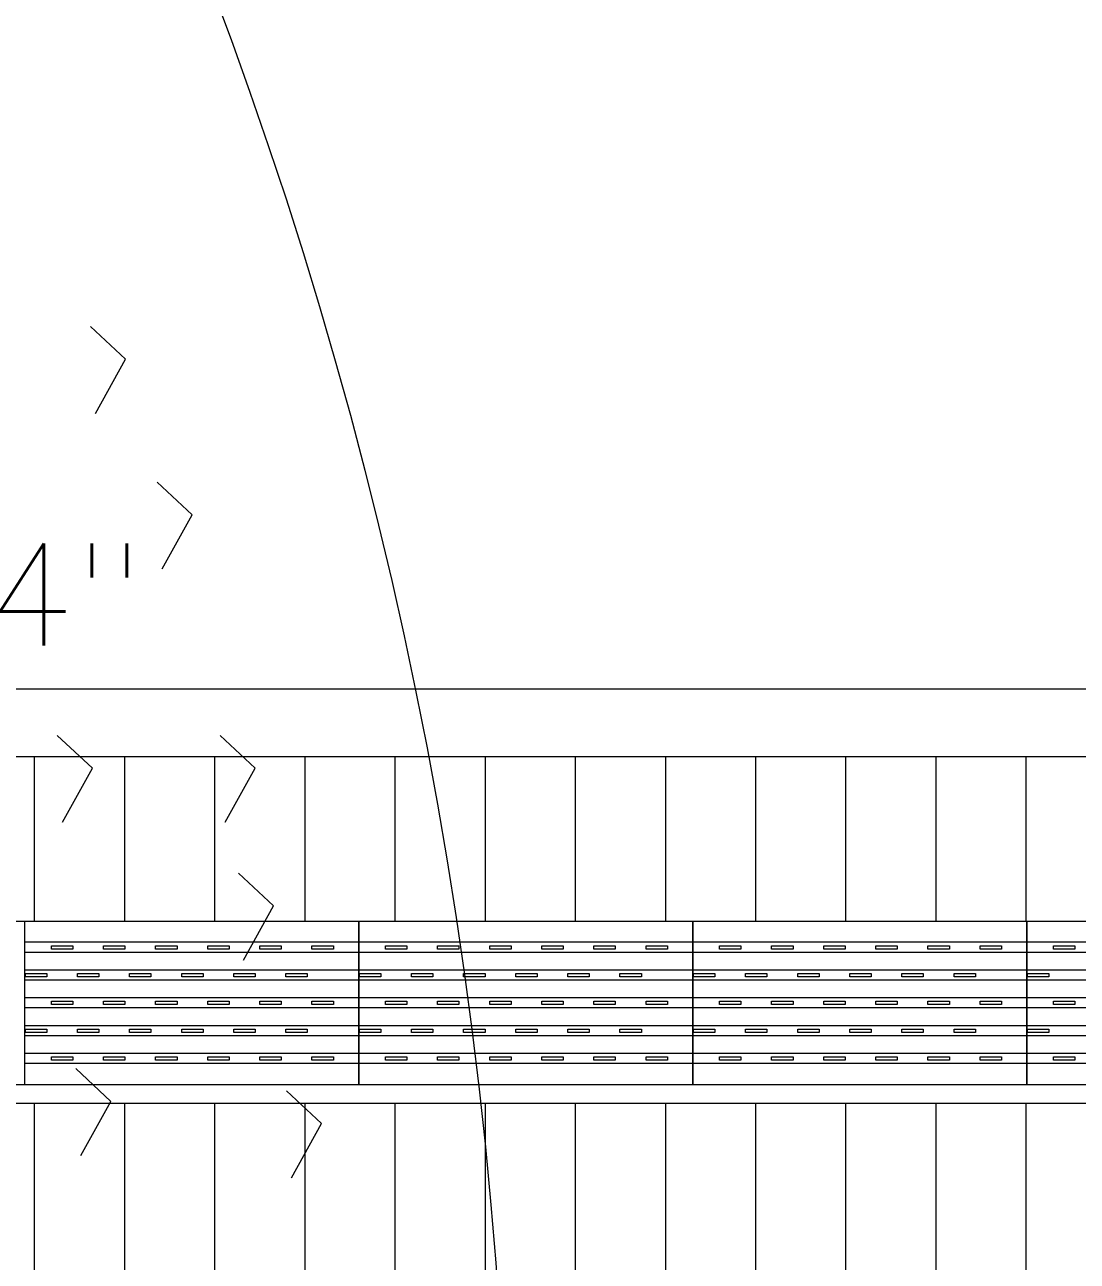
# Model space of a CAD drawing. Header units: inches. Extents: x 437 to 8681, y 26 to 3302.
# Drawn here: x 1616.9 to 1678.9, y 761.1 to 834 of the extents above; entities that cross this region are included whole.
import ezdxf

# ---------------------------------------------------------------- set-up
doc = ezdxf.new("R2010")
doc.units = ezdxf.units.IN
doc.header["$MEASUREMENT"] = 0
doc.layers.add('ARBOLES', color=7, linetype='Continuous', lineweight=13, true_color=0x69d485)
doc.layers.add('DIMENSION', color=1, linetype='Continuous')
doc.layers.add('PLANTA BLANCA', color=7, linetype='Continuous', lineweight=0)
doc.layers.add('TEXTURE', color=8, linetype='Continuous', lineweight=0)
doc.styles.add('ROMANS', font='romans.shx')
doc.dimstyles.new('SMALLER DIM', dxfattribs={"dimscale": 64, "dimtxt": 0.09375, "dimasz": 0.015625, "dimexe": 0.075, "dimexo": 0.02625, "dimgap": 0.0375, "dimtad": 0, "dimtih": 1, "dimtoh": 1, "dimdec": 4, "dimzin": 3, "dimdsep": 46, "dimlunit": 4, "dimtxsty": 'ROMANS', "dimcen": 0.0375, "dimclrd": 256, "dimclre": 256, "dimclrt": 7, "dimadec": 0, "dimazin": 0, "dimtfac": 0.75, "dimtdec": 4, "dimtmove": 0, "dimatfit": 3, "dimfxl": 1, "dimfrac": 1, "dimtolj": 1, "dimtzin": 0, "dimlwd": -1, "dimlwe": -1, "dimarcsym": 1})
pattern_1 = [(270, (-8710.0197, -3326.6847), (5.3125, -9e-16), [])]

# ---------------------------------------------------------------- blocks, each defined once
blk = doc.blocks.new('*D75')
at = {"layer": 'DIMENSION', "transparency": 16777216}
for p, q in [((1587.68, 792.867), (1607.965, 800.422)), ((1607.965, 800.422), (1612.765, 800.422)), ((1587.68, 795.867), (1587.68, 796.867)), ((1587.68, 794.867), (1587.68, 790.867)), ((1587.68, 794.867), (1587.68, 790.867)), ((1589.143, 794.867), (1592.48, 794.867)), ((1589.36, 790.867), (1592.48, 790.867)), ((1587.68, 789.867), (1587.68, 788.867))]:
    blk.add_line(p, q, dxfattribs=at)
for points in [[(1587.513, 795.867), (1587.846, 795.867), (1587.68, 794.867)], [(1587.513, 789.867), (1587.846, 789.867), (1587.68, 790.867)]]:
    blk.add_solid(points, dxfattribs=at)
at = {"layer": 'DIMENSION', "color": 7, "transparency": 16777216, "insert": (1619.308, 800.422), "char_height": 6, "attachment_point": 5, "style": 'ROMANS'}
blk.add_mtext('\\A1;4"', dxfattribs=at)

msp = doc.modelspace()

# ---------------------------------------------------------------- hatches: boundary and pattern name
at = {"layer": 'TEXTURE', "linetype": 'Continuous'}
h = msp.add_hatch(dxfattribs=at)
h.set_pattern_fill('ANSI31', color=9, scale=42.5, angle=225)
h.set_pattern_definition(pattern_1)
h.paths.add_polyline_path([(1445.99449, 781.1818), (1711.67953, 781.1818), (1711.67953, 790.86683), (1445.99449, 790.86683)])
h.paths.add_polyline_path([(1459.67953, 790.86683), (1445.99449, 790.86683), (1445.99449, 1180.55187), (1459.67953, 1180.55187)])
h.paths.add_polyline_path([(1711.67953, 1180.55187), (1725.36457, 1180.55187), (1725.36457, 781.1818), (1711.67953, 781.1818)])
h.paths.add_polyline_path([(1459.67953, 1180.55187), (1711.67953, 1180.55187), (1711.67953, 1166.86683), (1459.67953, 1166.86683)])
h = msp.add_hatch(dxfattribs=at)
h.set_pattern_fill('ANSI31', color=9, scale=42.5, angle=225)
h.set_pattern_definition(pattern_1)
h.paths.add_polyline_path([(1435.237, 770.43187), (1736.14625, 770.43187), (1736.14625, 650.2838), (1435.237, 650.2838)])

# ---------------------------------------------------------------- linework, layer by layer
at = {"layer": 'ARBOLES', "color": 0}
for p, q in [((1622.8485, 814.27781), (1620.78246, 816.20427)), ((1622.8485, 814.27781), (1620.78246, 816.20427)), ((1621.08005, 811.08407), (1622.8485, 814.27781)), ((1621.08005, 811.08407), (1622.8485, 814.27781)), ((1626.77121, 805.11598), (1624.70517, 807.04244)), ((1626.77121, 805.11598), (1624.70517, 807.04244)), ((1625.00275, 801.92224), (1626.77121, 805.11598)), ((1625.00275, 801.92224), (1626.77121, 805.11598)), ((1620.88715, 790.19529), (1618.82111, 792.12174)), ((1620.88715, 790.19529), (1618.82111, 792.12174)), ((1630.47598, 790.19529), (1628.40994, 792.12174)), ((1630.47598, 790.19529), (1628.40994, 792.12174)), ((1619.11869, 787.00154), (1620.88715, 790.19529)), ((1619.11869, 787.00154), (1620.88715, 790.19529)), ((1628.70753, 787.00154), (1630.47598, 790.19529)), ((1628.70753, 787.00154), (1630.47598, 790.19529)), ((1631.56562, 782.08053), (1629.49958, 784.00698)), ((1631.56562, 782.08053), (1629.49958, 784.00698)), ((1629.79717, 778.88678), (1631.56562, 782.08053)), ((1629.79717, 778.88678), (1631.56562, 782.08053)), ((1621.97679, 770.5628), (1619.91075, 772.48925)), ((1621.97679, 770.5628), (1619.91075, 772.48925)), ((1634.39869, 769.25397), (1632.33265, 771.18042)), ((1634.39869, 769.25397), (1632.33265, 771.18042)), ((1620.20833, 767.36905), (1621.97679, 770.5628)), ((1620.20833, 767.36905), (1621.97679, 770.5628)), ((1632.63023, 766.06022), (1634.39869, 769.25397)), ((1632.63023, 766.06022), (1634.39869, 769.25397))]:
    msp.add_line(p, q, dxfattribs=at)
msp.add_circle((1375.44128, 740.27276), 270, dxfattribs=at)
at = {"layer": 'PLANTA BLANCA', "lineweight": 0}
for p, q in [((1463.67953, 794.86683), (1707.67953, 794.86683)), ((1459.67953, 790.86683), (1711.67953, 790.86683)), ((1445.99449, 781.1818), (1725.36457, 781.1818)), ((1616.9, 779.92983), (1616.9, 781.1818)), ((1616.9, 781.1818), (1636.58504, 781.1818)), ((1636.58504, 779.92983), (1636.58504, 781.1818)), ((1636.58504, 781.1818), (1656.27008, 781.1818)), ((1636.58504, 781.1818), (1636.58504, 779.92983)), ((1656.27008, 779.92983), (1656.27008, 781.1818)), ((1656.27008, 781.1818), (1675.95512, 781.1818)), ((1656.27008, 781.1818), (1656.27008, 779.92983)), ((1675.95512, 779.92983), (1675.95512, 781.1818)), ((1675.95512, 781.1818), (1695.64016, 781.1818)), ((1675.95512, 781.1818), (1675.95512, 779.92983)), ((1616.9, 779.33928), (1616.9, 779.92983)), ((1636.58504, 779.92983), (1616.9, 779.92983)), ((1616.9, 778.29203), (1616.9, 779.33928)), ((1636.58504, 779.33928), (1616.9, 779.33928)), ((1618.4748, 779.53613), (1618.4748, 779.73298)), ((1618.4748, 779.73298), (1619.73465, 779.73298)), ((1619.73465, 779.53613), (1618.4748, 779.53613)), ((1619.73465, 779.73298), (1619.73465, 779.53613)), ((1621.54567, 779.53613), (1621.54567, 779.73298)), ((1621.54567, 779.73298), (1622.80551, 779.73298)), ((1622.80551, 779.53613), (1621.54567, 779.53613)), ((1622.80551, 779.73298), (1622.80551, 779.53613)), ((1624.61654, 779.53613), (1624.61654, 779.73298)), ((1624.61654, 779.73298), (1625.87638, 779.73298)), ((1625.87638, 779.53613), (1624.61654, 779.53613)), ((1625.87638, 779.73298), (1625.87638, 779.53613)), ((1627.6874, 779.53613), (1627.6874, 779.73298)), ((1627.6874, 779.73298), (1628.94725, 779.73298)), ((1628.94725, 779.53613), (1627.6874, 779.53613)), ((1628.94725, 779.73298), (1628.94725, 779.53613)), ((1630.75827, 779.53613), (1630.75827, 779.73298)), ((1630.75827, 779.73298), (1632.01811, 779.73298)), ((1632.01811, 779.53613), (1630.75827, 779.53613)), ((1632.01811, 779.73298), (1632.01811, 779.53613)), ((1633.82913, 779.53613), (1633.82913, 779.73298)), ((1633.82913, 779.73298), (1635.08898, 779.73298)), ((1635.08898, 779.53613), (1633.82913, 779.53613)), ((1635.08898, 779.73298), (1635.08898, 779.53613)), ((1636.58504, 779.33928), (1636.58504, 779.92983)), ((1656.27008, 779.92983), (1636.58504, 779.92983)), ((1636.58504, 779.92983), (1636.58504, 779.33928)), ((1636.58504, 778.29203), (1636.58504, 779.33928)), ((1656.27008, 779.33928), (1636.58504, 779.33928)), ((1636.58504, 779.33928), (1636.58504, 778.29203)), ((1638.15984, 779.53613), (1638.15984, 779.73298)), ((1638.15984, 779.73298), (1639.41969, 779.73298)), ((1639.41969, 779.53613), (1638.15984, 779.53613)), ((1639.41969, 779.73298), (1639.41969, 779.53613)), ((1641.23071, 779.53613), (1641.23071, 779.73298)), ((1641.23071, 779.73298), (1642.49055, 779.73298)), ((1642.49055, 779.53613), (1641.23071, 779.53613)), ((1642.49055, 779.73298), (1642.49055, 779.53613)), ((1644.30158, 779.53613), (1644.30158, 779.73298)), ((1644.30158, 779.73298), (1645.56142, 779.73298)), ((1645.56142, 779.53613), (1644.30158, 779.53613)), ((1645.56142, 779.73298), (1645.56142, 779.53613)), ((1647.37244, 779.53613), (1647.37244, 779.73298)), ((1647.37244, 779.73298), (1648.63228, 779.73298)), ((1648.63228, 779.53613), (1647.37244, 779.53613)), ((1648.63228, 779.73298), (1648.63228, 779.53613)), ((1650.44331, 779.53613), (1650.44331, 779.73298)), ((1650.44331, 779.73298), (1651.70315, 779.73298)), ((1651.70315, 779.53613), (1650.44331, 779.53613)), ((1651.70315, 779.73298), (1651.70315, 779.53613)), ((1653.51417, 779.53613), (1653.51417, 779.73298)), ((1653.51417, 779.73298), (1654.77402, 779.73298)), ((1654.77402, 779.53613), (1653.51417, 779.53613)), ((1654.77402, 779.73298), (1654.77402, 779.53613)), ((1656.27008, 779.33928), (1656.27008, 779.92983)), ((1675.95512, 779.92983), (1656.27008, 779.92983)), ((1656.27008, 779.92983), (1656.27008, 779.33928)), ((1656.27008, 778.29203), (1656.27008, 779.33928)), ((1675.95512, 779.33928), (1656.27008, 779.33928)), ((1656.27008, 779.33928), (1656.27008, 778.29203)), ((1657.84488, 779.53613), (1657.84488, 779.73298)), ((1657.84488, 779.73298), (1659.10473, 779.73298)), ((1659.10473, 779.53613), (1657.84488, 779.53613)), ((1659.10473, 779.73298), (1659.10473, 779.53613)), ((1660.91575, 779.53613), (1660.91575, 779.73298)), ((1660.91575, 779.73298), (1662.17559, 779.73298)), ((1662.17559, 779.53613), (1660.91575, 779.53613)), ((1662.17559, 779.73298), (1662.17559, 779.53613)), ((1663.98662, 779.53613), (1663.98662, 779.73298)), ((1663.98662, 779.73298), (1665.24646, 779.73298)), ((1665.24646, 779.53613), (1663.98662, 779.53613)), ((1665.24646, 779.73298), (1665.24646, 779.53613)), ((1667.05748, 779.53613), (1667.05748, 779.73298)), ((1667.05748, 779.73298), (1668.31732, 779.73298)), ((1668.31732, 779.53613), (1667.05748, 779.53613)), ((1668.31732, 779.73298), (1668.31732, 779.53613)), ((1670.12835, 779.53613), (1670.12835, 779.73298)), ((1670.12835, 779.73298), (1671.38819, 779.73298)), ((1671.38819, 779.53613), (1670.12835, 779.53613)), ((1671.38819, 779.73298), (1671.38819, 779.53613)), ((1673.19921, 779.53613), (1673.19921, 779.73298)), ((1673.19921, 779.73298), (1674.45906, 779.73298)), ((1674.45906, 779.53613), (1673.19921, 779.53613)), ((1674.45906, 779.73298), (1674.45906, 779.53613)), ((1675.95512, 779.33928), (1675.95512, 779.92983)), ((1695.64016, 779.92983), (1675.95512, 779.92983)), ((1675.95512, 779.92983), (1675.95512, 779.33928)), ((1675.95512, 778.29203), (1675.95512, 779.33928)), ((1695.64016, 779.33928), (1675.95512, 779.33928)), ((1675.95512, 779.33928), (1675.95512, 778.29203)), ((1677.52992, 779.53613), (1677.52992, 779.73298)), ((1677.52992, 779.73298), (1678.78976, 779.73298)), ((1678.78976, 779.53613), (1677.52992, 779.53613)), ((1678.78976, 779.73298), (1678.78976, 779.53613)), ((1616.9, 777.70148), (1616.9, 778.29203)), ((1636.58504, 778.29203), (1616.9, 778.29203)), ((1616.93937, 777.89833), (1616.93937, 778.09518)), ((1616.93937, 778.09518), (1618.19921, 778.09518)), ((1618.19921, 777.89833), (1616.93937, 777.89833)), ((1618.19921, 778.09518), (1618.19921, 777.89833)), ((1620.01024, 777.89833), (1620.01024, 778.09518)), ((1620.01024, 778.09518), (1621.27008, 778.09518)), ((1621.27008, 777.89833), (1620.01024, 777.89833)), ((1621.27008, 778.09518), (1621.27008, 777.89833)), ((1623.0811, 777.89833), (1623.0811, 778.09518)), ((1623.0811, 778.09518), (1624.34095, 778.09518)), ((1624.34095, 777.89833), (1623.0811, 777.89833)), ((1624.34095, 778.09518), (1624.34095, 777.89833)), ((1626.15197, 777.89833), (1626.15197, 778.09518)), ((1626.15197, 778.09518), (1627.41181, 778.09518)), ((1627.41181, 777.89833), (1626.15197, 777.89833)), ((1627.41181, 778.09518), (1627.41181, 777.89833)), ((1629.22284, 777.89833), (1629.22284, 778.09518)), ((1629.22284, 778.09518), (1630.48268, 778.09518)), ((1630.48268, 777.89833), (1629.22284, 777.89833)), ((1630.48268, 778.09518), (1630.48268, 777.89833)), ((1632.2937, 777.89833), (1632.2937, 778.09518)), ((1632.2937, 778.09518), (1633.55354, 778.09518)), ((1633.55354, 777.89833), (1632.2937, 777.89833)), ((1633.55354, 778.09518), (1633.55354, 777.89833)), ((1636.58504, 777.70148), (1636.58504, 778.29203)), ((1656.27008, 778.29203), (1636.58504, 778.29203)), ((1636.58504, 778.29203), (1636.58504, 777.70148)), ((1636.62441, 777.89833), (1636.62441, 778.09518)), ((1636.62441, 778.09518), (1637.88425, 778.09518)), ((1637.88425, 777.89833), (1636.62441, 777.89833)), ((1637.88425, 778.09518), (1637.88425, 777.89833)), ((1639.69528, 777.89833), (1639.69528, 778.09518)), ((1639.69528, 778.09518), (1640.95512, 778.09518)), ((1640.95512, 777.89833), (1639.69528, 777.89833)), ((1640.95512, 778.09518), (1640.95512, 777.89833)), ((1642.76614, 777.89833), (1642.76614, 778.09518)), ((1642.76614, 778.09518), (1644.02599, 778.09518)), ((1644.02599, 777.89833), (1642.76614, 777.89833)), ((1644.02599, 778.09518), (1644.02599, 777.89833)), ((1645.83701, 777.89833), (1645.83701, 778.09518)), ((1645.83701, 778.09518), (1647.09685, 778.09518)), ((1647.09685, 777.89833), (1645.83701, 777.89833)), ((1647.09685, 778.09518), (1647.09685, 777.89833)), ((1648.90788, 777.89833), (1648.90788, 778.09518)), ((1648.90788, 778.09518), (1650.16772, 778.09518)), ((1650.16772, 777.89833), (1648.90788, 777.89833)), ((1650.16772, 778.09518), (1650.16772, 777.89833)), ((1651.97874, 777.89833), (1651.97874, 778.09518)), ((1651.97874, 778.09518), (1653.23858, 778.09518)), ((1653.23858, 777.89833), (1651.97874, 777.89833)), ((1653.23858, 778.09518), (1653.23858, 777.89833)), ((1656.27008, 777.70148), (1656.27008, 778.29203)), ((1675.95512, 778.29203), (1656.27008, 778.29203)), ((1656.27008, 778.29203), (1656.27008, 777.70148)), ((1656.30945, 777.89833), (1656.30945, 778.09518)), ((1656.30945, 778.09518), (1657.56929, 778.09518)), ((1657.56929, 777.89833), (1656.30945, 777.89833)), ((1657.56929, 778.09518), (1657.56929, 777.89833)), ((1659.38032, 777.89833), (1659.38032, 778.09518)), ((1659.38032, 778.09518), (1660.64016, 778.09518)), ((1660.64016, 777.89833), (1659.38032, 777.89833)), ((1660.64016, 778.09518), (1660.64016, 777.89833)), ((1662.45118, 777.89833), (1662.45118, 778.09518)), ((1662.45118, 778.09518), (1663.71102, 778.09518)), ((1663.71102, 777.89833), (1662.45118, 777.89833)), ((1663.71102, 778.09518), (1663.71102, 777.89833)), ((1665.52205, 777.89833), (1665.52205, 778.09518)), ((1665.52205, 778.09518), (1666.78189, 778.09518)), ((1666.78189, 777.89833), (1665.52205, 777.89833)), ((1666.78189, 778.09518), (1666.78189, 777.89833)), ((1668.59291, 777.89833), (1668.59291, 778.09518)), ((1668.59291, 778.09518), (1669.85276, 778.09518)), ((1669.85276, 777.89833), (1668.59291, 777.89833)), ((1669.85276, 778.09518), (1669.85276, 777.89833)), ((1671.66378, 777.89833), (1671.66378, 778.09518)), ((1671.66378, 778.09518), (1672.92362, 778.09518)), ((1672.92362, 777.89833), (1671.66378, 777.89833)), ((1672.92362, 778.09518), (1672.92362, 777.89833)), ((1675.95512, 777.70148), (1675.95512, 778.29203)), ((1695.64016, 778.29203), (1675.95512, 778.29203)), ((1675.95512, 778.29203), (1675.95512, 777.70148)), ((1675.99449, 777.89833), (1675.99449, 778.09518)), ((1675.99449, 778.09518), (1677.25433, 778.09518)), ((1677.25433, 777.89833), (1675.99449, 777.89833)), ((1677.25433, 778.09518), (1677.25433, 777.89833)), ((1616.9, 776.65424), (1616.9, 777.70148)), ((1636.58504, 777.70148), (1616.9, 777.70148)), ((1636.58504, 776.65424), (1636.58504, 777.70148)), ((1656.27008, 777.70148), (1636.58504, 777.70148)), ((1636.58504, 777.70148), (1636.58504, 776.65424)), ((1656.27008, 776.65424), (1656.27008, 777.70148)), ((1675.95512, 777.70148), (1656.27008, 777.70148)), ((1656.27008, 777.70148), (1656.27008, 776.65424)), ((1675.95512, 776.65424), (1675.95512, 777.70148)), ((1695.64016, 777.70148), (1675.95512, 777.70148)), ((1675.95512, 777.70148), (1675.95512, 776.65424)), ((1616.9, 776.06369), (1616.9, 776.65424)), ((1636.58504, 776.65424), (1616.9, 776.65424)), ((1618.4748, 776.26054), (1618.4748, 776.45739)), ((1618.4748, 776.45739), (1619.73465, 776.45739)), ((1619.73465, 776.45739), (1619.73465, 776.26054)), ((1621.54567, 776.26054), (1621.54567, 776.45739)), ((1621.54567, 776.45739), (1622.80551, 776.45739)), ((1622.80551, 776.45739), (1622.80551, 776.26054)), ((1624.61654, 776.26054), (1624.61654, 776.45739)), ((1624.61654, 776.45739), (1625.87638, 776.45739)), ((1625.87638, 776.45739), (1625.87638, 776.26054)), ((1627.6874, 776.26054), (1627.6874, 776.45739)), ((1627.6874, 776.45739), (1628.94725, 776.45739)), ((1628.94725, 776.45739), (1628.94725, 776.26054)), ((1630.75827, 776.26054), (1630.75827, 776.45739)), ((1630.75827, 776.45739), (1632.01811, 776.45739)), ((1632.01811, 776.45739), (1632.01811, 776.26054)), ((1633.82913, 776.26054), (1633.82913, 776.45739)), ((1633.82913, 776.45739), (1635.08898, 776.45739)), ((1635.08898, 776.45739), (1635.08898, 776.26054)), ((1636.58504, 776.06369), (1636.58504, 776.65424)), ((1656.27008, 776.65424), (1636.58504, 776.65424)), ((1636.58504, 776.65424), (1636.58504, 776.06369)), ((1638.15984, 776.26054), (1638.15984, 776.45739)), ((1638.15984, 776.45739), (1639.41969, 776.45739)), ((1639.41969, 776.45739), (1639.41969, 776.26054)), ((1641.23071, 776.26054), (1641.23071, 776.45739)), ((1641.23071, 776.45739), (1642.49055, 776.45739)), ((1642.49055, 776.45739), (1642.49055, 776.26054)), ((1644.30158, 776.26054), (1644.30158, 776.45739)), ((1644.30158, 776.45739), (1645.56142, 776.45739)), ((1645.56142, 776.45739), (1645.56142, 776.26054)), ((1647.37244, 776.26054), (1647.37244, 776.45739)), ((1647.37244, 776.45739), (1648.63228, 776.45739)), ((1648.63228, 776.45739), (1648.63228, 776.26054)), ((1650.44331, 776.26054), (1650.44331, 776.45739)), ((1650.44331, 776.45739), (1651.70315, 776.45739)), ((1651.70315, 776.45739), (1651.70315, 776.26054)), ((1653.51417, 776.26054), (1653.51417, 776.45739)), ((1653.51417, 776.45739), (1654.77402, 776.45739)), ((1654.77402, 776.45739), (1654.77402, 776.26054)), ((1656.27008, 776.06369), (1656.27008, 776.65424)), ((1675.95512, 776.65424), (1656.27008, 776.65424)), ((1656.27008, 776.65424), (1656.27008, 776.06369)), ((1657.84488, 776.26054), (1657.84488, 776.45739)), ((1657.84488, 776.45739), (1659.10473, 776.45739)), ((1659.10473, 776.45739), (1659.10473, 776.26054)), ((1660.91575, 776.26054), (1660.91575, 776.45739)), ((1660.91575, 776.45739), (1662.17559, 776.45739)), ((1662.17559, 776.45739), (1662.17559, 776.26054)), ((1663.98662, 776.26054), (1663.98662, 776.45739)), ((1663.98662, 776.45739), (1665.24646, 776.45739)), ((1665.24646, 776.45739), (1665.24646, 776.26054)), ((1667.05748, 776.26054), (1667.05748, 776.45739)), ((1667.05748, 776.45739), (1668.31732, 776.45739)), ((1668.31732, 776.45739), (1668.31732, 776.26054)), ((1670.12835, 776.26054), (1670.12835, 776.45739)), ((1670.12835, 776.45739), (1671.38819, 776.45739)), ((1671.38819, 776.45739), (1671.38819, 776.26054)), ((1673.19921, 776.26054), (1673.19921, 776.45739)), ((1673.19921, 776.45739), (1674.45906, 776.45739)), ((1674.45906, 776.45739), (1674.45906, 776.26054)), ((1675.95512, 776.06369), (1675.95512, 776.65424)), ((1695.64016, 776.65424), (1675.95512, 776.65424)), ((1675.95512, 776.65424), (1675.95512, 776.06369)), ((1677.52992, 776.26054), (1677.52992, 776.45739)), ((1677.52992, 776.45739), (1678.78976, 776.45739)), ((1678.78976, 776.45739), (1678.78976, 776.26054)), ((1616.9, 775.01644), (1616.9, 776.06369)), ((1636.58504, 776.06369), (1616.9, 776.06369)), ((1619.73465, 776.26054), (1618.4748, 776.26054)), ((1622.80551, 776.26054), (1621.54567, 776.26054)), ((1625.87638, 776.26054), (1624.61654, 776.26054)), ((1628.94725, 776.26054), (1627.6874, 776.26054)), ((1632.01811, 776.26054), (1630.75827, 776.26054)), ((1635.08898, 776.26054), (1633.82913, 776.26054)), ((1636.58504, 775.01644), (1636.58504, 776.06369)), ((1656.27008, 776.06369), (1636.58504, 776.06369)), ((1636.58504, 776.06369), (1636.58504, 775.01644)), ((1639.41969, 776.26054), (1638.15984, 776.26054)), ((1642.49055, 776.26054), (1641.23071, 776.26054)), ((1645.56142, 776.26054), (1644.30158, 776.26054)), ((1648.63228, 776.26054), (1647.37244, 776.26054)), ((1651.70315, 776.26054), (1650.44331, 776.26054)), ((1654.77402, 776.26054), (1653.51417, 776.26054)), ((1656.27008, 775.01644), (1656.27008, 776.06369)), ((1675.95512, 776.06369), (1656.27008, 776.06369)), ((1656.27008, 776.06369), (1656.27008, 775.01644)), ((1659.10473, 776.26054), (1657.84488, 776.26054)), ((1662.17559, 776.26054), (1660.91575, 776.26054)), ((1665.24646, 776.26054), (1663.98662, 776.26054)), ((1668.31732, 776.26054), (1667.05748, 776.26054)), ((1671.38819, 776.26054), (1670.12835, 776.26054)), ((1674.45906, 776.26054), (1673.19921, 776.26054)), ((1675.95512, 775.01644), (1675.95512, 776.06369)), ((1695.64016, 776.06369), (1675.95512, 776.06369)), ((1675.95512, 776.06369), (1675.95512, 775.01644)), ((1678.78976, 776.26054), (1677.52992, 776.26054)), ((1616.9, 774.42589), (1616.9, 775.01644)), ((1636.58504, 775.01644), (1616.9, 775.01644)), ((1636.58504, 774.42589), (1636.58504, 775.01644)), ((1656.27008, 775.01644), (1636.58504, 775.01644)), ((1636.58504, 775.01644), (1636.58504, 774.42589)), ((1656.27008, 774.42589), (1656.27008, 775.01644)), ((1675.95512, 775.01644), (1656.27008, 775.01644)), ((1656.27008, 775.01644), (1656.27008, 774.42589)), ((1675.95512, 774.42589), (1675.95512, 775.01644)), ((1695.64016, 775.01644), (1675.95512, 775.01644)), ((1675.95512, 775.01644), (1675.95512, 774.42589)), ((1616.9, 773.37865), (1616.9, 774.42589)), ((1636.58504, 774.42589), (1616.9, 774.42589)), ((1616.93937, 774.62274), (1616.93937, 774.81959)), ((1616.93937, 774.81959), (1618.19921, 774.81959)), ((1618.19921, 774.62274), (1616.93937, 774.62274)), ((1618.19921, 774.81959), (1618.19921, 774.62274)), ((1620.01024, 774.62274), (1620.01024, 774.81959)), ((1620.01024, 774.81959), (1621.27008, 774.81959)), ((1621.27008, 774.62274), (1620.01024, 774.62274)), ((1621.27008, 774.81959), (1621.27008, 774.62274)), ((1623.0811, 774.62274), (1623.0811, 774.81959)), ((1623.0811, 774.81959), (1624.34095, 774.81959)), ((1624.34095, 774.62274), (1623.0811, 774.62274)), ((1624.34095, 774.81959), (1624.34095, 774.62274)), ((1626.15197, 774.62274), (1626.15197, 774.81959)), ((1626.15197, 774.81959), (1627.41181, 774.81959)), ((1627.41181, 774.62274), (1626.15197, 774.62274)), ((1627.41181, 774.81959), (1627.41181, 774.62274)), ((1629.22284, 774.62274), (1629.22284, 774.81959)), ((1629.22284, 774.81959), (1630.48268, 774.81959)), ((1630.48268, 774.62274), (1629.22284, 774.62274)), ((1630.48268, 774.81959), (1630.48268, 774.62274)), ((1632.2937, 774.62274), (1632.2937, 774.81959)), ((1632.2937, 774.81959), (1633.55354, 774.81959)), ((1633.55354, 774.62274), (1632.2937, 774.62274)), ((1633.55354, 774.81959), (1633.55354, 774.62274)), ((1636.58504, 773.37865), (1636.58504, 774.42589)), ((1656.27008, 774.42589), (1636.58504, 774.42589)), ((1636.58504, 774.42589), (1636.58504, 773.37865)), ((1636.62441, 774.62274), (1636.62441, 774.81959)), ((1636.62441, 774.81959), (1637.88425, 774.81959)), ((1637.88425, 774.62274), (1636.62441, 774.62274)), ((1637.88425, 774.81959), (1637.88425, 774.62274)), ((1639.69528, 774.62274), (1639.69528, 774.81959)), ((1639.69528, 774.81959), (1640.95512, 774.81959)), ((1640.95512, 774.62274), (1639.69528, 774.62274)), ((1640.95512, 774.81959), (1640.95512, 774.62274)), ((1642.76614, 774.62274), (1642.76614, 774.81959)), ((1642.76614, 774.81959), (1644.02599, 774.81959)), ((1644.02599, 774.62274), (1642.76614, 774.62274)), ((1644.02599, 774.81959), (1644.02599, 774.62274)), ((1645.83701, 774.62274), (1645.83701, 774.81959)), ((1645.83701, 774.81959), (1647.09685, 774.81959)), ((1647.09685, 774.62274), (1645.83701, 774.62274)), ((1647.09685, 774.81959), (1647.09685, 774.62274)), ((1648.90788, 774.62274), (1648.90788, 774.81959)), ((1648.90788, 774.81959), (1650.16772, 774.81959)), ((1650.16772, 774.62274), (1648.90788, 774.62274)), ((1650.16772, 774.81959), (1650.16772, 774.62274)), ((1651.97874, 774.62274), (1651.97874, 774.81959)), ((1651.97874, 774.81959), (1653.23858, 774.81959)), ((1653.23858, 774.62274), (1651.97874, 774.62274)), ((1653.23858, 774.81959), (1653.23858, 774.62274)), ((1656.27008, 773.37865), (1656.27008, 774.42589)), ((1675.95512, 774.42589), (1656.27008, 774.42589)), ((1656.27008, 774.42589), (1656.27008, 773.37865)), ((1656.30945, 774.62274), (1656.30945, 774.81959)), ((1656.30945, 774.81959), (1657.56929, 774.81959)), ((1657.56929, 774.62274), (1656.30945, 774.62274)), ((1657.56929, 774.81959), (1657.56929, 774.62274)), ((1659.38032, 774.62274), (1659.38032, 774.81959)), ((1659.38032, 774.81959), (1660.64016, 774.81959)), ((1660.64016, 774.62274), (1659.38032, 774.62274)), ((1660.64016, 774.81959), (1660.64016, 774.62274)), ((1662.45118, 774.62274), (1662.45118, 774.81959)), ((1662.45118, 774.81959), (1663.71102, 774.81959)), ((1663.71102, 774.62274), (1662.45118, 774.62274)), ((1663.71102, 774.81959), (1663.71102, 774.62274)), ((1665.52205, 774.62274), (1665.52205, 774.81959)), ((1665.52205, 774.81959), (1666.78189, 774.81959)), ((1666.78189, 774.62274), (1665.52205, 774.62274)), ((1666.78189, 774.81959), (1666.78189, 774.62274)), ((1668.59291, 774.62274), (1668.59291, 774.81959)), ((1668.59291, 774.81959), (1669.85276, 774.81959)), ((1669.85276, 774.62274), (1668.59291, 774.62274)), ((1669.85276, 774.81959), (1669.85276, 774.62274)), ((1671.66378, 774.62274), (1671.66378, 774.81959)), ((1671.66378, 774.81959), (1672.92362, 774.81959)), ((1672.92362, 774.62274), (1671.66378, 774.62274)), ((1672.92362, 774.81959), (1672.92362, 774.62274)), ((1675.95512, 773.37865), (1675.95512, 774.42589)), ((1695.64016, 774.42589), (1675.95512, 774.42589)), ((1675.95512, 774.42589), (1675.95512, 773.37865)), ((1675.99449, 774.62274), (1675.99449, 774.81959)), ((1675.99449, 774.81959), (1677.25433, 774.81959)), ((1677.25433, 774.62274), (1675.99449, 774.62274)), ((1677.25433, 774.81959), (1677.25433, 774.62274)), ((1616.9, 772.78809), (1616.9, 773.37865)), ((1636.58504, 773.37865), (1616.9, 773.37865)), ((1616.9, 771.53613), (1616.9, 772.78809)), ((1636.58504, 772.78809), (1616.9, 772.78809)), ((1618.4748, 772.98494), (1618.4748, 773.1818)), ((1618.4748, 773.1818), (1619.73465, 773.1818)), ((1619.73465, 772.98494), (1618.4748, 772.98494)), ((1619.73465, 773.1818), (1619.73465, 772.98494)), ((1621.54567, 772.98494), (1621.54567, 773.1818)), ((1621.54567, 773.1818), (1622.80551, 773.1818)), ((1622.80551, 772.98494), (1621.54567, 772.98494)), ((1622.80551, 773.1818), (1622.80551, 772.98494)), ((1624.61654, 772.98494), (1624.61654, 773.1818)), ((1624.61654, 773.1818), (1625.87638, 773.1818)), ((1625.87638, 772.98494), (1624.61654, 772.98494)), ((1625.87638, 773.1818), (1625.87638, 772.98494)), ((1627.6874, 772.98494), (1627.6874, 773.1818)), ((1627.6874, 773.1818), (1628.94725, 773.1818)), ((1628.94725, 772.98494), (1627.6874, 772.98494)), ((1628.94725, 773.1818), (1628.94725, 772.98494)), ((1630.75827, 772.98494), (1630.75827, 773.1818)), ((1630.75827, 773.1818), (1632.01811, 773.1818)), ((1632.01811, 772.98494), (1630.75827, 772.98494)), ((1632.01811, 773.1818), (1632.01811, 772.98494)), ((1633.82913, 772.98494), (1633.82913, 773.1818)), ((1633.82913, 773.1818), (1635.08898, 773.1818)), ((1635.08898, 772.98494), (1633.82913, 772.98494)), ((1635.08898, 773.1818), (1635.08898, 772.98494)), ((1636.58504, 772.78809), (1636.58504, 773.37865)), ((1656.27008, 773.37865), (1636.58504, 773.37865)), ((1636.58504, 773.37865), (1636.58504, 772.78809)), ((1636.58504, 771.53613), (1636.58504, 772.78809)), ((1656.27008, 772.78809), (1636.58504, 772.78809)), ((1636.58504, 772.78809), (1636.58504, 771.53613)), ((1638.15984, 772.98494), (1638.15984, 773.1818)), ((1638.15984, 773.1818), (1639.41969, 773.1818)), ((1639.41969, 772.98494), (1638.15984, 772.98494)), ((1639.41969, 773.1818), (1639.41969, 772.98494)), ((1641.23071, 772.98494), (1641.23071, 773.1818)), ((1641.23071, 773.1818), (1642.49055, 773.1818)), ((1642.49055, 772.98494), (1641.23071, 772.98494)), ((1642.49055, 773.1818), (1642.49055, 772.98494)), ((1644.30158, 772.98494), (1644.30158, 773.1818)), ((1644.30158, 773.1818), (1645.56142, 773.1818)), ((1645.56142, 772.98494), (1644.30158, 772.98494)), ((1645.56142, 773.1818), (1645.56142, 772.98494)), ((1647.37244, 772.98494), (1647.37244, 773.1818)), ((1647.37244, 773.1818), (1648.63228, 773.1818)), ((1648.63228, 772.98494), (1647.37244, 772.98494)), ((1648.63228, 773.1818), (1648.63228, 772.98494)), ((1650.44331, 772.98494), (1650.44331, 773.1818)), ((1650.44331, 773.1818), (1651.70315, 773.1818)), ((1651.70315, 772.98494), (1650.44331, 772.98494)), ((1651.70315, 773.1818), (1651.70315, 772.98494)), ((1653.51417, 772.98494), (1653.51417, 773.1818)), ((1653.51417, 773.1818), (1654.77402, 773.1818)), ((1654.77402, 772.98494), (1653.51417, 772.98494)), ((1654.77402, 773.1818), (1654.77402, 772.98494)), ((1656.27008, 772.78809), (1656.27008, 773.37865)), ((1675.95512, 773.37865), (1656.27008, 773.37865)), ((1656.27008, 773.37865), (1656.27008, 772.78809)), ((1656.27008, 771.53613), (1656.27008, 772.78809)), ((1675.95512, 772.78809), (1656.27008, 772.78809)), ((1656.27008, 772.78809), (1656.27008, 771.53613)), ((1657.84488, 772.98494), (1657.84488, 773.1818)), ((1657.84488, 773.1818), (1659.10473, 773.1818)), ((1659.10473, 772.98494), (1657.84488, 772.98494)), ((1659.10473, 773.1818), (1659.10473, 772.98494)), ((1660.91575, 772.98494), (1660.91575, 773.1818)), ((1660.91575, 773.1818), (1662.17559, 773.1818)), ((1662.17559, 772.98494), (1660.91575, 772.98494)), ((1662.17559, 773.1818), (1662.17559, 772.98494)), ((1663.98662, 772.98494), (1663.98662, 773.1818)), ((1663.98662, 773.1818), (1665.24646, 773.1818)), ((1665.24646, 772.98494), (1663.98662, 772.98494)), ((1665.24646, 773.1818), (1665.24646, 772.98494)), ((1667.05748, 772.98494), (1667.05748, 773.1818)), ((1667.05748, 773.1818), (1668.31732, 773.1818)), ((1668.31732, 772.98494), (1667.05748, 772.98494)), ((1668.31732, 773.1818), (1668.31732, 772.98494)), ((1670.12835, 772.98494), (1670.12835, 773.1818)), ((1670.12835, 773.1818), (1671.38819, 773.1818)), ((1671.38819, 772.98494), (1670.12835, 772.98494)), ((1671.38819, 773.1818), (1671.38819, 772.98494)), ((1673.19921, 772.98494), (1673.19921, 773.1818)), ((1673.19921, 773.1818), (1674.45906, 773.1818)), ((1674.45906, 772.98494), (1673.19921, 772.98494)), ((1674.45906, 773.1818), (1674.45906, 772.98494)), ((1675.95512, 772.78809), (1675.95512, 773.37865)), ((1695.64016, 773.37865), (1675.95512, 773.37865)), ((1675.95512, 773.37865), (1675.95512, 772.78809)), ((1675.95512, 771.53613), (1675.95512, 772.78809)), ((1695.64016, 772.78809), (1675.95512, 772.78809)), ((1675.95512, 772.78809), (1675.95512, 771.53613)), ((1677.52992, 772.98494), (1677.52992, 773.1818)), ((1677.52992, 773.1818), (1678.78976, 773.1818)), ((1678.78976, 772.98494), (1677.52992, 772.98494)), ((1678.78976, 773.1818), (1678.78976, 772.98494)), ((1735.01024, 771.53613), (1436.34882, 771.53613)), ((1636.58504, 771.53613), (1616.9, 771.53613)), ((1656.27008, 771.53613), (1636.58504, 771.53613)), ((1675.95512, 771.53613), (1656.27008, 771.53613)), ((1695.64016, 771.53613), (1675.95512, 771.53613)), ((1736.12206, 770.43187), (1435.237, 770.43187))]:
    msp.add_line(p, q, dxfattribs=at)

# ---------------------------------------------------------------- dimensions: what is measured, and where the dimension line sits
at = {"layer": 'DIMENSION'}
dim = msp.add_linear_dim(base=(1587.67953, 790.86683), p1=(1587.46311, 794.86683), p2=(1587.67953, 790.86683), angle=90, dimstyle='SMALLER DIM', override={"dimtmove": 1}, dxfattribs=at)
dim.commit()
dim.dimension.update_dxf_attribs({"geometry": '*D75', "text_midpoint": (1615.16524, 800.42184), "dimtype": 160})

doc.saveas('drawing.dxf')
